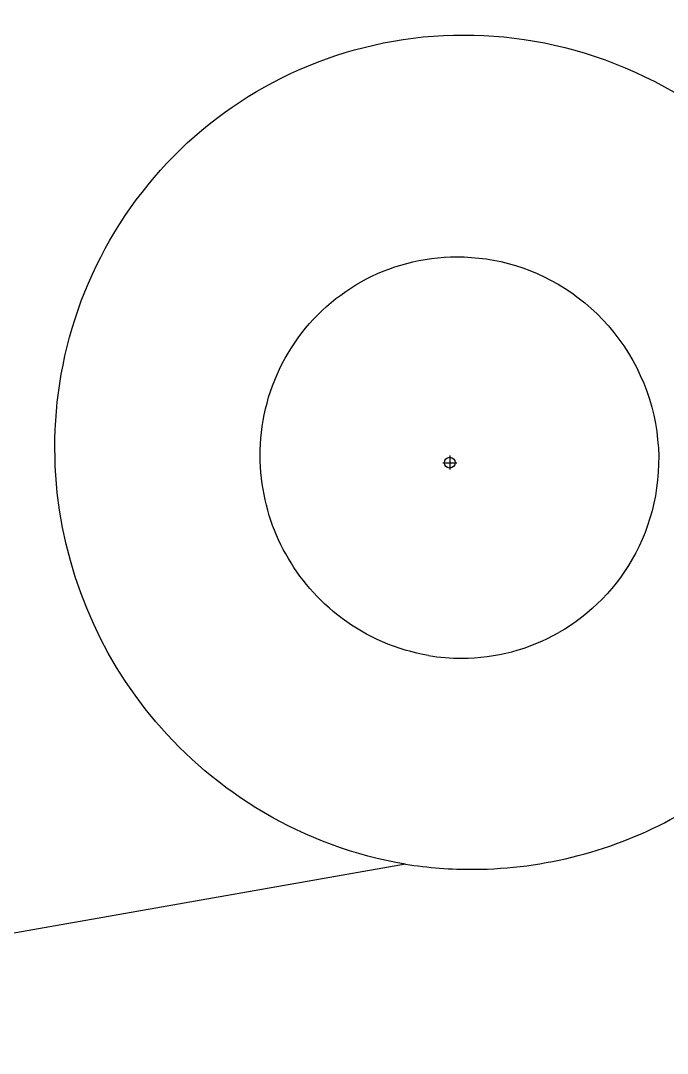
# Model space of a CAD drawing. Header units: millimetres. Extents: x 732 to 1037, y 127 to 299.
# Drawn here: x 736.94796 to 736.95951, y 284.71258 to 284.73102 of the extents above; entities that cross this region are included whole.
import ezdxf

# ---------------------------------------------------------------- set-up
doc = ezdxf.new("R2010")
doc.units = ezdxf.units.MM
doc.layers.add('I-ARQ', color=8, linetype='Continuous')

msp = doc.modelspace()

# ---------------------------------------------------------------- linework, layer by layer
at = {"layer": 'I-ARQ'}
for points, knots in [([(736.9804, 284.719887), (736.976925, 284.741152), (736.95896, 284.75703), (736.937429, 284.757866), (736.937429, 284.757866), (736.915899, 284.758703), (736.896755, 284.744265), (736.891641, 284.723334)], [0, 0, 0, 0, 0.5, 0.5, 0.5, 0.5, 1, 1, 1, 1]), ([(736.981566, 284.720077), (736.981566, 284.720077), (736.980033, 284.72639), (736.980033, 284.72639), (736.980033, 284.72639), (736.980033, 284.72639), (736.977625, 284.732427), (736.977625, 284.732427), (736.977625, 284.732427), (736.977625, 284.732427), (736.97439, 284.738066), (736.97439, 284.738066), (736.97439, 284.738066), (736.97439, 284.738066), (736.970392, 284.743195), (736.970392, 284.743195), (736.970392, 284.743195), (736.970392, 284.743195), (736.965712, 284.747714), (736.965712, 284.747714), (736.965712, 284.747714), (736.965712, 284.747714), (736.96044, 284.751534), (736.96044, 284.751534), (736.96044, 284.751534), (736.96044, 284.751534), (736.954683, 284.754576), (736.954683, 284.754576), (736.954683, 284.754576), (736.954683, 284.754576), (736.948553, 284.756783), (736.948553, 284.756783), (736.948553, 284.756783), (736.948553, 284.756783), (736.942173, 284.758109), (736.942173, 284.758109), (736.942173, 284.758109), (736.942173, 284.758109), (736.935669, 284.758529), (736.935669, 284.758529)], [0, 0, 0, 0, 0.1, 0.1, 0.1, 0.1, 0.2, 0.2, 0.2, 0.2, 0.3, 0.3, 0.3, 0.3, 0.4, 0.4, 0.4, 0.4, 0.5, 0.5, 0.5, 0.5, 0.6, 0.6, 0.6, 0.6, 0.7, 0.7, 0.7, 0.7, 0.8, 0.8, 0.8, 0.8, 0.9, 0.9, 0.9, 0.9, 1, 1, 1, 1]), ([(736.977446, 284.719404), (736.973889, 284.741165), (736.954223, 284.756552), (736.932245, 284.754768), (736.932245, 284.754768), (736.910267, 284.752984), (736.89334, 284.734627), (736.89334, 284.712576)], [0, 0, 0, 0, 0.5, 0.5, 0.5, 0.5, 1, 1, 1, 1]), ([(736.9767, 284.719811), (736.972949, 284.741086), (736.953559, 284.755964), (736.932039, 284.754081), (736.932039, 284.754081), (736.910518, 284.752198), (736.894007, 284.734179), (736.894007, 284.712576)], [0, 0, 0, 0, 0.5, 0.5, 0.5, 0.5, 1, 1, 1, 1]), ([(736.973688, 284.71928), (736.970211, 284.738992), (736.952246, 284.752778), (736.932305, 284.751033), (736.932305, 284.751033), (736.912366, 284.749289), (736.897066, 284.732592), (736.897066, 284.712576)], [0, 0, 0, 0, 0.5, 0.5, 0.5, 0.5, 1, 1, 1, 1]), ([(736.954831, 284.715955), (736.954831, 284.715955), (736.954662, 284.715985), (736.954662, 284.715985), (736.954662, 284.715985), (736.954662, 284.715985), (736.954494, 284.716019), (736.954494, 284.716019), (736.954494, 284.716019), (736.954494, 284.716019), (736.954327, 284.716058), (736.954327, 284.716058), (736.954327, 284.716058), (736.954327, 284.716058), (736.954161, 284.7161), (736.954161, 284.7161), (736.954161, 284.7161), (736.954161, 284.7161), (736.953996, 284.716146), (736.953996, 284.716146), (736.953996, 284.716146), (736.953996, 284.716146), (736.953833, 284.716195), (736.953833, 284.716195), (736.953833, 284.716195), (736.953833, 284.716195), (736.953671, 284.716249), (736.953671, 284.716249), (736.953671, 284.716249), (736.953671, 284.716249), (736.953511, 284.716305), (736.953511, 284.716305), (736.953511, 284.716305), (736.953511, 284.716305), (736.953352, 284.716366), (736.953352, 284.716366), (736.953352, 284.716366), (736.953352, 284.716366), (736.953195, 284.716429), (736.953195, 284.716429), (736.953195, 284.716429), (736.953195, 284.716429), (736.95304, 284.716496), (736.95304, 284.716496), (736.95304, 284.716496), (736.95304, 284.716496), (736.952888, 284.716567), (736.952888, 284.716567), (736.952888, 284.716567), (736.952888, 284.716567), (736.952738, 284.716639), (736.952738, 284.716639), (736.952738, 284.716639), (736.952738, 284.716639), (736.95259, 284.716716), (736.95259, 284.716716), (736.95259, 284.716716), (736.95259, 284.716716), (736.952444, 284.716795), (736.952444, 284.716795), (736.952444, 284.716795), (736.952444, 284.716795), (736.9523, 284.716878), (736.9523, 284.716878), (736.9523, 284.716878), (736.9523, 284.716878), (736.952159, 284.716962), (736.952159, 284.716962), (736.952159, 284.716962), (736.952159, 284.716962), (736.952021, 284.71705), (736.952021, 284.71705), (736.952021, 284.71705), (736.952021, 284.71705), (736.951885, 284.71714), (736.951885, 284.71714), (736.951885, 284.71714), (736.951885, 284.71714), (736.951752, 284.717233), (736.951752, 284.717233), (736.951752, 284.717233), (736.951752, 284.717233), (736.951622, 284.717327), (736.951622, 284.717327), (736.951622, 284.717327), (736.951622, 284.717327), (736.951495, 284.717424), (736.951495, 284.717424), (736.951495, 284.717424), (736.951495, 284.717424), (736.95137, 284.717523), (736.95137, 284.717523), (736.95137, 284.717523), (736.95137, 284.717523), (736.951247, 284.717624), (736.951247, 284.717624), (736.951247, 284.717624), (736.951247, 284.717624), (736.951013, 284.717832), (736.951013, 284.717832), (736.951013, 284.717832), (736.951013, 284.717832), (736.950789, 284.718048), (736.950789, 284.718048), (736.950789, 284.718048), (736.950789, 284.718048), (736.950575, 284.71827), (736.950575, 284.71827), (736.950575, 284.71827), (736.950575, 284.71827), (736.950374, 284.718498), (736.950374, 284.718498), (736.950374, 284.718498), (736.950374, 284.718498), (736.950182, 284.718733), (736.950182, 284.718733), (736.950182, 284.718733), (736.950182, 284.718733), (736.950002, 284.718972), (736.950002, 284.718972), (736.950002, 284.718972), (736.950002, 284.718972), (736.949832, 284.719218), (736.949832, 284.719218), (736.949832, 284.719218), (736.949832, 284.719218), (736.949673, 284.719469), (736.949673, 284.719469), (736.949673, 284.719469), (736.949673, 284.719469), (736.949524, 284.719725), (736.949524, 284.719725), (736.949524, 284.719725), (736.949524, 284.719725), (736.949386, 284.719987), (736.949386, 284.719987), (736.949386, 284.719987), (736.949386, 284.719987), (736.949257, 284.720254), (736.949257, 284.720254), (736.949257, 284.720254), (736.949257, 284.720254), (736.949139, 284.720526), (736.949139, 284.720526), (736.949139, 284.720526), (736.949139, 284.720526), (736.949031, 284.720804), (736.949031, 284.720804), (736.949031, 284.720804), (736.949031, 284.720804), (736.948933, 284.721088), (736.948933, 284.721088), (736.948933, 284.721088), (736.948933, 284.721088), (736.948846, 284.721377), (736.948846, 284.721377), (736.948846, 284.721377), (736.948846, 284.721377), (736.94877, 284.721672), (736.94877, 284.721672), (736.94877, 284.721672), (736.94877, 284.721672), (736.948706, 284.721972), (736.948706, 284.721972), (736.948706, 284.721972), (736.948706, 284.721972), (736.948653, 284.722278), (736.948653, 284.722278), (736.948653, 284.722278), (736.948653, 284.722278), (736.948613, 284.72259), (736.948613, 284.72259), (736.948613, 284.72259), (736.948613, 284.72259), (736.948598, 284.722748), (736.948598, 284.722748), (736.948598, 284.722748), (736.948598, 284.722748), (736.948585, 284.722906), (736.948585, 284.722906), (736.948585, 284.722906), (736.948585, 284.722906), (736.948577, 284.723066), (736.948577, 284.723066), (736.948577, 284.723066), (736.948577, 284.723066), (736.948572, 284.723226), (736.948572, 284.723226), (736.948572, 284.723226), (736.948572, 284.723226), (736.94857, 284.723389), (736.94857, 284.723389), (736.94857, 284.723389), (736.94857, 284.723389), (736.948571, 284.723551), (736.948571, 284.723551), (736.948571, 284.723551), (736.948571, 284.723551), (736.948577, 284.723715), (736.948577, 284.723715), (736.948577, 284.723715), (736.948577, 284.723715), (736.948584, 284.723879), (736.948584, 284.723879), (736.948584, 284.723879), (736.948584, 284.723879), (736.948598, 284.724043), (736.948598, 284.724043), (736.948598, 284.724043), (736.948598, 284.724043), (736.948613, 284.724208), (736.948613, 284.724208), (736.948613, 284.724208), (736.948613, 284.724208), (736.948633, 284.724374), (736.948633, 284.724374), (736.948633, 284.724374), (736.948633, 284.724374), (736.948657, 284.72454), (736.948657, 284.72454), (736.948657, 284.72454), (736.948657, 284.72454), (736.948684, 284.724706), (736.948684, 284.724706), (736.948684, 284.724706), (736.948684, 284.724706), (736.948716, 284.724871), (736.948716, 284.724871), (736.948716, 284.724871), (736.948716, 284.724871), (736.94875, 284.725037), (736.94875, 284.725037), (736.94875, 284.725037), (736.94875, 284.725037), (736.948789, 284.725202), (736.948789, 284.725202), (736.948789, 284.725202), (736.948789, 284.725202), (736.948832, 284.725367), (736.948832, 284.725367), (736.948832, 284.725367), (736.948832, 284.725367), (736.948879, 284.72553), (736.948879, 284.72553), (736.948879, 284.72553), (736.948879, 284.72553), (736.948929, 284.725694), (736.948929, 284.725694), (736.948929, 284.725694), (736.948929, 284.725694), (736.948984, 284.725855), (736.948984, 284.725855), (736.948984, 284.725855), (736.948984, 284.725855), (736.949042, 284.726016), (736.949042, 284.726016), (736.949042, 284.726016), (736.949042, 284.726016), (736.949104, 284.726177), (736.949104, 284.726177), (736.949104, 284.726177), (736.949104, 284.726177), (736.94917, 284.726335), (736.94917, 284.726335), (736.94917, 284.726335), (736.94917, 284.726335), (736.949239, 284.726492), (736.949239, 284.726492), (736.949239, 284.726492), (736.949239, 284.726492), (736.949312, 284.726647), (736.949312, 284.726647), (736.949312, 284.726647), (736.949312, 284.726647), (736.949388, 284.726801), (736.949388, 284.726801), (736.949388, 284.726801), (736.949388, 284.726801), (736.949469, 284.726952), (736.949469, 284.726952), (736.949469, 284.726952), (736.949469, 284.726952), (736.949553, 284.727103), (736.949553, 284.727103), (736.949553, 284.727103), (736.949553, 284.727103), (736.949639, 284.727251), (736.949639, 284.727251), (736.949639, 284.727251), (736.949639, 284.727251), (736.949731, 284.727396), (736.949731, 284.727396), (736.949731, 284.727396), (736.949731, 284.727396), (736.949824, 284.72754), (736.949824, 284.72754), (736.949824, 284.72754), (736.949824, 284.72754), (736.949921, 284.727681), (736.949921, 284.727681), (736.949921, 284.727681), (736.949921, 284.727681), (736.950022, 284.72782), (736.950022, 284.72782), (736.950022, 284.72782), (736.950022, 284.72782), (736.950126, 284.727956), (736.950126, 284.727956), (736.950126, 284.727956), (736.950126, 284.727956), (736.950233, 284.728091), (736.950233, 284.728091), (736.950233, 284.728091), (736.950233, 284.728091), (736.950342, 284.728222), (736.950342, 284.728222), (736.950342, 284.728222), (736.950342, 284.728222), (736.950455, 284.72835), (736.950455, 284.72835), (736.950455, 284.72835), (736.950455, 284.72835), (736.950571, 284.728477), (736.950571, 284.728477), (736.950571, 284.728477), (736.950571, 284.728477), (736.95069, 284.728599), (736.95069, 284.728599), (736.95069, 284.728599), (736.95069, 284.728599), (736.950811, 284.72872), (736.950811, 284.72872), (736.950811, 284.72872), (736.950811, 284.72872), (736.950935, 284.728838), (736.950935, 284.728838), (736.950935, 284.728838), (736.950935, 284.728838), (736.951063, 284.728952), (736.951063, 284.728952), (736.951063, 284.728952), (736.951063, 284.728952), (736.951192, 284.729064), (736.951192, 284.729064), (736.951192, 284.729064), (736.951192, 284.729064), (736.951324, 284.729173), (736.951324, 284.729173), (736.951324, 284.729173), (736.951324, 284.729173), (736.951459, 284.729277), (736.951459, 284.729277), (736.951459, 284.729277), (736.951459, 284.729277), (736.951597, 284.72938), (736.951597, 284.72938), (736.951597, 284.72938), (736.951597, 284.72938), (736.951737, 284.729479), (736.951737, 284.729479), (736.951737, 284.729479), (736.951737, 284.729479), (736.951878, 284.729574), (736.951878, 284.729574), (736.951878, 284.729574), (736.951878, 284.729574), (736.952023, 284.729667), (736.952023, 284.729667), (736.952023, 284.729667), (736.952023, 284.729667), (736.95217, 284.729756), (736.95217, 284.729756), (736.95217, 284.729756), (736.95217, 284.729756), (736.95232, 284.729841), (736.95232, 284.729841), (736.95232, 284.729841), (736.95232, 284.729841), (736.952472, 284.729924), (736.952472, 284.729924), (736.952472, 284.729924), (736.952472, 284.729924), (736.952625, 284.730003), (736.952625, 284.730003), (736.952625, 284.730003), (736.952625, 284.730003), (736.95278, 284.730078), (736.95278, 284.730078), (736.95278, 284.730078), (736.95278, 284.730078), (736.952938, 284.73015), (736.952938, 284.73015), (736.952938, 284.73015), (736.952938, 284.73015), (736.953097, 284.730218), (736.953097, 284.730218), (736.953097, 284.730218), (736.953097, 284.730218), (736.95326, 284.730282), (736.95326, 284.730282), (736.95326, 284.730282), (736.95326, 284.730282), (736.953422, 284.730342), (736.953422, 284.730342), (736.953422, 284.730342), (736.953422, 284.730342), (736.953588, 284.730399), (736.953588, 284.730399), (736.953588, 284.730399), (736.953588, 284.730399), (736.953755, 284.730452), (736.953755, 284.730452), (736.953755, 284.730452), (736.953755, 284.730452), (736.953924, 284.730501), (736.953924, 284.730501), (736.953924, 284.730501), (736.953924, 284.730501), (736.954094, 284.730546), (736.954094, 284.730546), (736.954094, 284.730546), (736.954094, 284.730546), (736.954266, 284.730587), (736.954266, 284.730587), (736.954266, 284.730587), (736.954266, 284.730587), (736.954439, 284.730624), (736.954439, 284.730624), (736.954439, 284.730624), (736.954439, 284.730624), (736.954615, 284.730657), (736.954615, 284.730657), (736.954615, 284.730657), (736.954615, 284.730657), (736.954791, 284.730686), (736.954791, 284.730686), (736.954791, 284.730686), (736.954791, 284.730686), (736.954969, 284.730711), (736.954969, 284.730711), (736.954969, 284.730711), (736.954969, 284.730711), (736.955147, 284.730731), (736.955147, 284.730731), (736.955147, 284.730731), (736.955147, 284.730731), (736.955327, 284.730746), (736.955327, 284.730746), (736.955327, 284.730746), (736.955327, 284.730746), (736.955509, 284.730757), (736.955509, 284.730757), (736.955509, 284.730757), (736.955509, 284.730757), (736.955691, 284.730764), (736.955691, 284.730764), (736.955691, 284.730764), (736.955691, 284.730764), (736.955874, 284.730766), (736.955874, 284.730766)], [0, 0, 0, 0, 0.008696, 0.008696, 0.008696, 0.008696, 0.017391, 0.017391, 0.017391, 0.017391, 0.026087, 0.026087, 0.026087, 0.026087, 0.034783, 0.034783, 0.034783, 0.034783, 0.043478, 0.043478, 0.043478, 0.043478, 0.052174, 0.052174, 0.052174, 0.052174, 0.06087, 0.06087, 0.06087, 0.06087, 0.069565, 0.069565, 0.069565, 0.069565, 0.078261, 0.078261, 0.078261, 0.078261, 0.086957, 0.086957, 0.086957, 0.086957, 0.095652, 0.095652, 0.095652, 0.095652, 0.104348, 0.104348, 0.104348, 0.104348, 0.113043, 0.113043, 0.113043, 0.113043, 0.121739, 0.121739, 0.121739, 0.121739, 0.130435, 0.130435, 0.130435, 0.130435, 0.13913, 0.13913, 0.13913, 0.13913, 0.147826, 0.147826, 0.147826, 0.147826, 0.156522, 0.156522, 0.156522, 0.156522, 0.165217, 0.165217, 0.165217, 0.165217, 0.173913, 0.173913, 0.173913, 0.173913, 0.182609, 0.182609, 0.182609, 0.182609, 0.191304, 0.191304, 0.191304, 0.191304, 0.2, 0.2, 0.2, 0.2, 0.208696, 0.208696, 0.208696, 0.208696, 0.217391, 0.217391, 0.217391, 0.217391, 0.226087, 0.226087, 0.226087, 0.226087, 0.234783, 0.234783, 0.234783, 0.234783, 0.243478, 0.243478, 0.243478, 0.243478, 0.252174, 0.252174, 0.252174, 0.252174, 0.26087, 0.26087, 0.26087, 0.26087, 0.269565, 0.269565, 0.269565, 0.269565, 0.278261, 0.278261, 0.278261, 0.278261, 0.286957, 0.286957, 0.286957, 0.286957, 0.295652, 0.295652, 0.295652, 0.295652, 0.304348, 0.304348, 0.304348, 0.304348, 0.313043, 0.313043, 0.313043, 0.313043, 0.321739, 0.321739, 0.321739, 0.321739, 0.330435, 0.330435, 0.330435, 0.330435, 0.33913, 0.33913, 0.33913, 0.33913, 0.347826, 0.347826, 0.347826, 0.347826, 0.356522, 0.356522, 0.356522, 0.356522, 0.365217, 0.365217, 0.365217, 0.365217, 0.373913, 0.373913, 0.373913, 0.373913, 0.382609, 0.382609, 0.382609, 0.382609, 0.391304, 0.391304, 0.391304, 0.391304, 0.4, 0.4, 0.4, 0.4, 0.408696, 0.408696, 0.408696, 0.408696, 0.417391, 0.417391, 0.417391, 0.417391, 0.426087, 0.426087, 0.426087, 0.426087, 0.434783, 0.434783, 0.434783, 0.434783, 0.443478, 0.443478, 0.443478, 0.443478, 0.452174, 0.452174, 0.452174, 0.452174, 0.46087, 0.46087, 0.46087, 0.46087, 0.469565, 0.469565, 0.469565, 0.469565, 0.478261, 0.478261, 0.478261, 0.478261, 0.486957, 0.486957, 0.486957, 0.486957, 0.495652, 0.495652, 0.495652, 0.495652, 0.504348, 0.504348, 0.504348, 0.504348, 0.513043, 0.513043, 0.513043, 0.513043, 0.521739, 0.521739, 0.521739, 0.521739, 0.530435, 0.530435, 0.530435, 0.530435, 0.53913, 0.53913, 0.53913, 0.53913, 0.547826, 0.547826, 0.547826, 0.547826, 0.556522, 0.556522, 0.556522, 0.556522, 0.565217, 0.565217, 0.565217, 0.565217, 0.573913, 0.573913, 0.573913, 0.573913, 0.582609, 0.582609, 0.582609, 0.582609, 0.591304, 0.591304, 0.591304, 0.591304, 0.6, 0.6, 0.6, 0.6, 0.608696, 0.608696, 0.608696, 0.608696, 0.617391, 0.617391, 0.617391, 0.617391, 0.626087, 0.626087, 0.626087, 0.626087, 0.634783, 0.634783, 0.634783, 0.634783, 0.643478, 0.643478, 0.643478, 0.643478, 0.652174, 0.652174, 0.652174, 0.652174, 0.66087, 0.66087, 0.66087, 0.66087, 0.669565, 0.669565, 0.669565, 0.669565, 0.678261, 0.678261, 0.678261, 0.678261, 0.686957, 0.686957, 0.686957, 0.686957, 0.695652, 0.695652, 0.695652, 0.695652, 0.704348, 0.704348, 0.704348, 0.704348, 0.713043, 0.713043, 0.713043, 0.713043, 0.721739, 0.721739, 0.721739, 0.721739, 0.730435, 0.730435, 0.730435, 0.730435, 0.73913, 0.73913, 0.73913, 0.73913, 0.747826, 0.747826, 0.747826, 0.747826, 0.756522, 0.756522, 0.756522, 0.756522, 0.765217, 0.765217, 0.765217, 0.765217, 0.773913, 0.773913, 0.773913, 0.773913, 0.782609, 0.782609, 0.782609, 0.782609, 0.791304, 0.791304, 0.791304, 0.791304, 0.8, 0.8, 0.8, 0.8, 0.808696, 0.808696, 0.808696, 0.808696, 0.817391, 0.817391, 0.817391, 0.817391, 0.826087, 0.826087, 0.826087, 0.826087, 0.834783, 0.834783, 0.834783, 0.834783, 0.843478, 0.843478, 0.843478, 0.843478, 0.852174, 0.852174, 0.852174, 0.852174, 0.86087, 0.86087, 0.86087, 0.86087, 0.869565, 0.869565, 0.869565, 0.869565, 0.878261, 0.878261, 0.878261, 0.878261, 0.886957, 0.886957, 0.886957, 0.886957, 0.895652, 0.895652, 0.895652, 0.895652, 0.904348, 0.904348, 0.904348, 0.904348, 0.913043, 0.913043, 0.913043, 0.913043, 0.921739, 0.921739, 0.921739, 0.921739, 0.930435, 0.930435, 0.930435, 0.930435, 0.93913, 0.93913, 0.93913, 0.93913, 0.947826, 0.947826, 0.947826, 0.947826, 0.956522, 0.956522, 0.956522, 0.956522, 0.965217, 0.965217, 0.965217, 0.965217, 0.973913, 0.973913, 0.973913, 0.973913, 0.982609, 0.982609, 0.982609, 0.982609, 0.991304, 0.991304, 0.991304, 0.991304, 1, 1, 1, 1]), ([(736.955874, 284.730766), (736.955874, 284.730766), (736.956053, 284.730764), (736.956053, 284.730764), (736.956053, 284.730764), (736.956053, 284.730764), (736.956231, 284.730758), (736.956231, 284.730758), (736.956231, 284.730758), (736.956231, 284.730758), (736.956411, 284.730747), (736.956411, 284.730747), (736.956411, 284.730747), (736.956411, 284.730747), (736.956591, 284.730732), (736.956591, 284.730732), (736.956591, 284.730732), (736.956591, 284.730732), (736.956772, 284.730712), (736.956772, 284.730712), (736.956772, 284.730712), (736.956772, 284.730712), (736.956953, 284.730687), (736.956953, 284.730687), (736.956953, 284.730687), (736.956953, 284.730687), (736.957135, 284.730658), (736.957135, 284.730658), (736.957135, 284.730658), (736.957135, 284.730658), (736.957315, 284.730625), (736.957315, 284.730625), (736.957315, 284.730625), (736.957315, 284.730625), (736.957496, 284.730586), (736.957496, 284.730586), (736.957496, 284.730586), (736.957496, 284.730586), (736.957678, 284.730543), (736.957678, 284.730543), (736.957678, 284.730543), (736.957678, 284.730543), (736.957859, 284.730495), (736.957859, 284.730495), (736.957859, 284.730495), (736.957859, 284.730495), (736.958039, 284.730442), (736.958039, 284.730442), (736.958039, 284.730442), (736.958039, 284.730442), (736.95822, 284.730385), (736.95822, 284.730385), (736.95822, 284.730385), (736.95822, 284.730385), (736.958399, 284.730321), (736.958399, 284.730321), (736.958399, 284.730321), (736.958399, 284.730321), (736.958578, 284.730253), (736.958578, 284.730253), (736.958578, 284.730253), (736.958578, 284.730253), (736.958756, 284.730181), (736.958756, 284.730181), (736.958756, 284.730181), (736.958756, 284.730181), (736.958933, 284.730103), (736.958933, 284.730103), (736.958933, 284.730103), (736.958933, 284.730103), (736.959109, 284.730021), (736.959109, 284.730021), (736.959109, 284.730021), (736.959109, 284.730021), (736.959284, 284.729933), (736.959284, 284.729933), (736.959284, 284.729933), (736.959284, 284.729933), (736.959457, 284.72984), (736.959457, 284.72984), (736.959457, 284.72984), (736.959457, 284.72984), (736.959629, 284.729744), (736.959629, 284.729744), (736.959629, 284.729744), (736.959629, 284.729744), (736.959798, 284.729641), (736.959798, 284.729641), (736.959798, 284.729641), (736.959798, 284.729641), (736.959966, 284.729533), (736.959966, 284.729533), (736.959966, 284.729533), (736.959966, 284.729533), (736.960132, 284.729421), (736.960132, 284.729421), (736.960132, 284.729421), (736.960132, 284.729421), (736.960295, 284.729303), (736.960295, 284.729303), (736.960295, 284.729303), (736.960295, 284.729303), (736.960455, 284.72918), (736.960455, 284.72918), (736.960455, 284.72918), (736.960455, 284.72918), (736.960613, 284.729054), (736.960613, 284.729054), (736.960613, 284.729054), (736.960613, 284.729054), (736.960769, 284.728921), (736.960769, 284.728921), (736.960769, 284.728921), (736.960769, 284.728921), (736.960922, 284.728784), (736.960922, 284.728784), (736.960922, 284.728784), (736.960922, 284.728784), (736.96107, 284.728644), (736.96107, 284.728644), (736.96107, 284.728644), (736.96107, 284.728644), (736.961216, 284.728498), (736.961216, 284.728498), (736.961216, 284.728498), (736.961216, 284.728498), (736.961358, 284.728348), (736.961358, 284.728348), (736.961358, 284.728348), (736.961358, 284.728348), (736.961496, 284.728193), (736.961496, 284.728193), (736.961496, 284.728193), (736.961496, 284.728193), (736.961631, 284.728035), (736.961631, 284.728035), (736.961631, 284.728035), (736.961631, 284.728035), (736.961761, 284.727873), (736.961761, 284.727873), (736.961761, 284.727873), (736.961761, 284.727873), (736.961887, 284.727707), (736.961887, 284.727707), (736.961887, 284.727707), (736.961887, 284.727707), (736.962008, 284.727537), (736.962008, 284.727537), (736.962008, 284.727537), (736.962008, 284.727537), (736.962125, 284.727364), (736.962125, 284.727364), (736.962125, 284.727364), (736.962125, 284.727364), (736.962237, 284.727187), (736.962237, 284.727187), (736.962237, 284.727187), (736.962237, 284.727187), (736.962344, 284.727007), (736.962344, 284.727007), (736.962344, 284.727007), (736.962344, 284.727007), (736.962446, 284.726824), (736.962446, 284.726824), (736.962446, 284.726824), (736.962446, 284.726824), (736.962544, 284.726639), (736.962544, 284.726639), (736.962544, 284.726639), (736.962544, 284.726639), (736.962637, 284.726451), (736.962637, 284.726451), (736.962637, 284.726451), (736.962637, 284.726451), (736.962723, 284.726259), (736.962723, 284.726259), (736.962723, 284.726259), (736.962723, 284.726259), (736.962805, 284.726067), (736.962805, 284.726067), (736.962805, 284.726067), (736.962805, 284.726067), (736.96288, 284.725871), (736.96288, 284.725871), (736.96288, 284.725871), (736.96288, 284.725871), (736.962952, 284.725675), (736.962952, 284.725675), (736.962952, 284.725675), (736.962952, 284.725675), (736.963016, 284.725477), (736.963016, 284.725477), (736.963016, 284.725477), (736.963016, 284.725477), (736.963076, 284.725278), (736.963076, 284.725278), (736.963076, 284.725278), (736.963076, 284.725278), (736.96313, 284.725076), (736.96313, 284.725076), (736.96313, 284.725076), (736.96313, 284.725076), (736.963178, 284.724875), (736.963178, 284.724875), (736.963178, 284.724875), (736.963178, 284.724875), (736.963221, 284.724673), (736.963221, 284.724673), (736.963221, 284.724673), (736.963221, 284.724673), (736.963258, 284.724471), (736.963258, 284.724471), (736.963258, 284.724471), (736.963258, 284.724471), (736.963289, 284.724268), (736.963289, 284.724268), (736.963289, 284.724268), (736.963289, 284.724268), (736.963314, 284.724066), (736.963314, 284.724066), (736.963314, 284.724066), (736.963314, 284.724066), (736.963334, 284.723863), (736.963334, 284.723863), (736.963334, 284.723863), (736.963334, 284.723863), (736.963349, 284.723661), (736.963349, 284.723661), (736.963349, 284.723661), (736.963349, 284.723661), (736.963358, 284.723459), (736.963358, 284.723459), (736.963358, 284.723459), (736.963358, 284.723459), (736.963362, 284.723259), (736.963362, 284.723259), (736.963362, 284.723259), (736.963362, 284.723259), (736.96336, 284.723058), (736.96336, 284.723058), (736.96336, 284.723058), (736.96336, 284.723058), (736.963353, 284.722859), (736.963353, 284.722859), (736.963353, 284.722859), (736.963353, 284.722859), (736.963341, 284.722661), (736.963341, 284.722661), (736.963341, 284.722661), (736.963341, 284.722661), (736.963323, 284.722465), (736.963323, 284.722465), (736.963323, 284.722465), (736.963323, 284.722465), (736.963301, 284.722271), (736.963301, 284.722271), (736.963301, 284.722271), (736.963301, 284.722271), (736.963274, 284.722078), (736.963274, 284.722078), (736.963274, 284.722078), (736.963274, 284.722078), (736.963242, 284.721885), (736.963242, 284.721885), (736.963242, 284.721885), (736.963242, 284.721885), (736.963205, 284.721697), (736.963205, 284.721697), (736.963205, 284.721697), (736.963205, 284.721697), (736.963164, 284.721509), (736.963164, 284.721509), (736.963164, 284.721509), (736.963164, 284.721509), (736.963117, 284.721325), (736.963117, 284.721325), (736.963117, 284.721325), (736.963117, 284.721325), (736.963067, 284.721141), (736.963067, 284.721141), (736.963067, 284.721141), (736.963067, 284.721141), (736.963013, 284.720961), (736.963013, 284.720961), (736.963013, 284.720961), (736.963013, 284.720961), (736.962954, 284.720781), (736.962954, 284.720781), (736.962954, 284.720781), (736.962954, 284.720781), (736.96289, 284.720606), (736.96289, 284.720606), (736.96289, 284.720606), (736.96289, 284.720606), (736.962822, 284.720432), (736.962822, 284.720432), (736.962822, 284.720432), (736.962822, 284.720432), (736.962751, 284.720262), (736.962751, 284.720262), (736.962751, 284.720262), (736.962751, 284.720262), (736.962676, 284.720093), (736.962676, 284.720093), (736.962676, 284.720093), (736.962676, 284.720093), (736.962598, 284.719928), (736.962598, 284.719928), (736.962598, 284.719928), (736.962598, 284.719928), (736.962514, 284.719764), (736.962514, 284.719764), (736.962514, 284.719764), (736.962514, 284.719764), (736.962429, 284.719605), (736.962429, 284.719605), (736.962429, 284.719605), (736.962429, 284.719605), (736.962338, 284.719448), (736.962338, 284.719448), (736.962338, 284.719448), (736.962338, 284.719448), (736.962246, 284.719295), (736.962246, 284.719295), (736.962246, 284.719295), (736.962246, 284.719295), (736.962149, 284.719143), (736.962149, 284.719143), (736.962149, 284.719143), (736.962149, 284.719143), (736.96205, 284.718996), (736.96205, 284.718996), (736.96205, 284.718996), (736.96205, 284.718996), (736.961947, 284.718851), (736.961947, 284.718851), (736.961947, 284.718851), (736.961947, 284.718851), (736.961842, 284.71871), (736.961842, 284.71871), (736.961842, 284.71871), (736.961842, 284.71871), (736.961733, 284.718571), (736.961733, 284.718571), (736.961733, 284.718571), (736.961733, 284.718571), (736.961622, 284.718437), (736.961622, 284.718437), (736.961622, 284.718437), (736.961622, 284.718437), (736.961507, 284.718304), (736.961507, 284.718304), (736.961507, 284.718304), (736.961507, 284.718304), (736.961391, 284.718175), (736.961391, 284.718175), (736.961391, 284.718175), (736.961391, 284.718175), (736.961271, 284.71805), (736.961271, 284.71805), (736.961271, 284.71805), (736.961271, 284.71805), (736.96115, 284.717928), (736.96115, 284.717928), (736.96115, 284.717928), (736.96115, 284.717928), (736.961025, 284.717809), (736.961025, 284.717809), (736.961025, 284.717809), (736.961025, 284.717809), (736.960898, 284.717693), (736.960898, 284.717693), (736.960898, 284.717693), (736.960898, 284.717693), (736.960769, 284.717582), (736.960769, 284.717582), (736.960769, 284.717582), (736.960769, 284.717582), (736.960639, 284.717473), (736.960639, 284.717473), (736.960639, 284.717473), (736.960639, 284.717473), (736.960505, 284.717367), (736.960505, 284.717367), (736.960505, 284.717367), (736.960505, 284.717367), (736.96037, 284.717266), (736.96037, 284.717266), (736.96037, 284.717266), (736.96037, 284.717266), (736.960233, 284.717167), (736.960233, 284.717167), (736.960233, 284.717167), (736.960233, 284.717167), (736.960094, 284.717072), (736.960094, 284.717072), (736.960094, 284.717072), (736.960094, 284.717072), (736.959952, 284.71698), (736.959952, 284.71698), (736.959952, 284.71698), (736.959952, 284.71698), (736.959809, 284.716892), (736.959809, 284.716892), (736.959809, 284.716892), (736.959809, 284.716892), (736.959664, 284.716807), (736.959664, 284.716807)], [0, 0, 0, 0, 0.009804, 0.009804, 0.009804, 0.009804, 0.019608, 0.019608, 0.019608, 0.019608, 0.029412, 0.029412, 0.029412, 0.029412, 0.039216, 0.039216, 0.039216, 0.039216, 0.04902, 0.04902, 0.04902, 0.04902, 0.058824, 0.058824, 0.058824, 0.058824, 0.068627, 0.068627, 0.068627, 0.068627, 0.078431, 0.078431, 0.078431, 0.078431, 0.088235, 0.088235, 0.088235, 0.088235, 0.098039, 0.098039, 0.098039, 0.098039, 0.107843, 0.107843, 0.107843, 0.107843, 0.117647, 0.117647, 0.117647, 0.117647, 0.127451, 0.127451, 0.127451, 0.127451, 0.137255, 0.137255, 0.137255, 0.137255, 0.147059, 0.147059, 0.147059, 0.147059, 0.156863, 0.156863, 0.156863, 0.156863, 0.166667, 0.166667, 0.166667, 0.166667, 0.176471, 0.176471, 0.176471, 0.176471, 0.186275, 0.186275, 0.186275, 0.186275, 0.196078, 0.196078, 0.196078, 0.196078, 0.205882, 0.205882, 0.205882, 0.205882, 0.215686, 0.215686, 0.215686, 0.215686, 0.22549, 0.22549, 0.22549, 0.22549, 0.235294, 0.235294, 0.235294, 0.235294, 0.245098, 0.245098, 0.245098, 0.245098, 0.254902, 0.254902, 0.254902, 0.254902, 0.264706, 0.264706, 0.264706, 0.264706, 0.27451, 0.27451, 0.27451, 0.27451, 0.284314, 0.284314, 0.284314, 0.284314, 0.294118, 0.294118, 0.294118, 0.294118, 0.303922, 0.303922, 0.303922, 0.303922, 0.313725, 0.313725, 0.313725, 0.313725, 0.323529, 0.323529, 0.323529, 0.323529, 0.333333, 0.333333, 0.333333, 0.333333, 0.343137, 0.343137, 0.343137, 0.343137, 0.352941, 0.352941, 0.352941, 0.352941, 0.362745, 0.362745, 0.362745, 0.362745, 0.372549, 0.372549, 0.372549, 0.372549, 0.382353, 0.382353, 0.382353, 0.382353, 0.392157, 0.392157, 0.392157, 0.392157, 0.401961, 0.401961, 0.401961, 0.401961, 0.411765, 0.411765, 0.411765, 0.411765, 0.421569, 0.421569, 0.421569, 0.421569, 0.431373, 0.431373, 0.431373, 0.431373, 0.441176, 0.441176, 0.441176, 0.441176, 0.45098, 0.45098, 0.45098, 0.45098, 0.460784, 0.460784, 0.460784, 0.460784, 0.470588, 0.470588, 0.470588, 0.470588, 0.480392, 0.480392, 0.480392, 0.480392, 0.490196, 0.490196, 0.490196, 0.490196, 0.5, 0.5, 0.5, 0.5, 0.509804, 0.509804, 0.509804, 0.509804, 0.519608, 0.519608, 0.519608, 0.519608, 0.529412, 0.529412, 0.529412, 0.529412, 0.539216, 0.539216, 0.539216, 0.539216, 0.54902, 0.54902, 0.54902, 0.54902, 0.558824, 0.558824, 0.558824, 0.558824, 0.568627, 0.568627, 0.568627, 0.568627, 0.578431, 0.578431, 0.578431, 0.578431, 0.588235, 0.588235, 0.588235, 0.588235, 0.598039, 0.598039, 0.598039, 0.598039, 0.607843, 0.607843, 0.607843, 0.607843, 0.617647, 0.617647, 0.617647, 0.617647, 0.627451, 0.627451, 0.627451, 0.627451, 0.637255, 0.637255, 0.637255, 0.637255, 0.647059, 0.647059, 0.647059, 0.647059, 0.656863, 0.656863, 0.656863, 0.656863, 0.666667, 0.666667, 0.666667, 0.666667, 0.676471, 0.676471, 0.676471, 0.676471, 0.686275, 0.686275, 0.686275, 0.686275, 0.696078, 0.696078, 0.696078, 0.696078, 0.705882, 0.705882, 0.705882, 0.705882, 0.715686, 0.715686, 0.715686, 0.715686, 0.72549, 0.72549, 0.72549, 0.72549, 0.735294, 0.735294, 0.735294, 0.735294, 0.745098, 0.745098, 0.745098, 0.745098, 0.754902, 0.754902, 0.754902, 0.754902, 0.764706, 0.764706, 0.764706, 0.764706, 0.77451, 0.77451, 0.77451, 0.77451, 0.784314, 0.784314, 0.784314, 0.784314, 0.794118, 0.794118, 0.794118, 0.794118, 0.803922, 0.803922, 0.803922, 0.803922, 0.813725, 0.813725, 0.813725, 0.813725, 0.823529, 0.823529, 0.823529, 0.823529, 0.833333, 0.833333, 0.833333, 0.833333, 0.843137, 0.843137, 0.843137, 0.843137, 0.852941, 0.852941, 0.852941, 0.852941, 0.862745, 0.862745, 0.862745, 0.862745, 0.872549, 0.872549, 0.872549, 0.872549, 0.882353, 0.882353, 0.882353, 0.882353, 0.892157, 0.892157, 0.892157, 0.892157, 0.901961, 0.901961, 0.901961, 0.901961, 0.911765, 0.911765, 0.911765, 0.911765, 0.921569, 0.921569, 0.921569, 0.921569, 0.931373, 0.931373, 0.931373, 0.931373, 0.941176, 0.941176, 0.941176, 0.941176, 0.95098, 0.95098, 0.95098, 0.95098, 0.960784, 0.960784, 0.960784, 0.960784, 0.970588, 0.970588, 0.970588, 0.970588, 0.980392, 0.980392, 0.980392, 0.980392, 0.990196, 0.990196, 0.990196, 0.990196, 1, 1, 1, 1]), ([(736.955245, 284.719683), (736.955245, 284.719683), (736.955139, 284.719703), (736.955139, 284.719703), (736.955139, 284.719703), (736.955139, 284.719703), (736.955032, 284.719726), (736.955032, 284.719726), (736.955032, 284.719726), (736.955032, 284.719726), (736.954928, 284.719752), (736.954928, 284.719752), (736.954928, 284.719752), (736.954928, 284.719752), (736.954824, 284.719781), (736.954824, 284.719781), (736.954824, 284.719781), (736.954824, 284.719781), (736.954721, 284.719813), (736.954721, 284.719813), (736.954721, 284.719813), (736.954721, 284.719813), (736.954619, 284.719849), (736.954619, 284.719849), (736.954619, 284.719849), (736.954619, 284.719849), (736.954519, 284.719887), (736.954519, 284.719887), (736.954519, 284.719887), (736.954519, 284.719887), (736.95442, 284.719928), (736.95442, 284.719928), (736.95442, 284.719928), (736.95442, 284.719928), (736.954325, 284.719971), (736.954325, 284.719971), (736.954325, 284.719971), (736.954325, 284.719971), (736.954229, 284.720018), (736.954229, 284.720018), (736.954229, 284.720018), (736.954229, 284.720018), (736.954135, 284.720066), (736.954135, 284.720066), (736.954135, 284.720066), (736.954135, 284.720066), (736.954044, 284.720117), (736.954044, 284.720117), (736.954044, 284.720117), (736.954044, 284.720117), (736.953956, 284.720171), (736.953956, 284.720171), (736.953956, 284.720171), (736.953956, 284.720171), (736.953868, 284.720226), (736.953868, 284.720226), (736.953868, 284.720226), (736.953868, 284.720226), (736.953784, 284.720284), (736.953784, 284.720284), (736.953784, 284.720284), (736.953784, 284.720284), (736.953701, 284.720344), (736.953701, 284.720344), (736.953701, 284.720344), (736.953701, 284.720344), (736.953621, 284.720405), (736.953621, 284.720405), (736.953621, 284.720405), (736.953621, 284.720405), (736.953543, 284.720469), (736.953543, 284.720469), (736.953543, 284.720469), (736.953543, 284.720469), (736.953468, 284.720533), (736.953468, 284.720533), (736.953468, 284.720533), (736.953468, 284.720533), (736.953394, 284.720599), (736.953394, 284.720599), (736.953394, 284.720599), (736.953394, 284.720599), (736.953324, 284.720667), (736.953324, 284.720667), (736.953324, 284.720667), (736.953324, 284.720667), (736.953255, 284.720737), (736.953255, 284.720737), (736.953255, 284.720737), (736.953255, 284.720737), (736.953189, 284.720807), (736.953189, 284.720807), (736.953189, 284.720807), (736.953189, 284.720807), (736.953125, 284.720879), (736.953125, 284.720879), (736.953125, 284.720879), (736.953125, 284.720879), (736.953064, 284.720952), (736.953064, 284.720952), (736.953064, 284.720952), (736.953064, 284.720952), (736.953004, 284.721026), (736.953004, 284.721026), (736.953004, 284.721026), (736.953004, 284.721026), (736.952947, 284.721102), (736.952947, 284.721102), (736.952947, 284.721102), (736.952947, 284.721102), (736.952891, 284.721179), (736.952891, 284.721179), (736.952891, 284.721179), (736.952891, 284.721179), (736.952839, 284.721257), (736.952839, 284.721257), (736.952839, 284.721257), (736.952839, 284.721257), (736.952788, 284.721336), (736.952788, 284.721336), (736.952788, 284.721336), (736.952788, 284.721336), (736.95274, 284.721416), (736.95274, 284.721416), (736.95274, 284.721416), (736.95274, 284.721416), (736.952693, 284.721497), (736.952693, 284.721497), (736.952693, 284.721497), (736.952693, 284.721497), (736.952649, 284.721579), (736.952649, 284.721579), (736.952649, 284.721579), (736.952649, 284.721579), (736.952606, 284.721662), (736.952606, 284.721662), (736.952606, 284.721662), (736.952606, 284.721662), (736.952566, 284.721746), (736.952566, 284.721746), (736.952566, 284.721746), (736.952566, 284.721746), (736.952528, 284.721832), (736.952528, 284.721832), (736.952528, 284.721832), (736.952528, 284.721832), (736.952493, 284.721919), (736.952493, 284.721919), (736.952493, 284.721919), (736.952493, 284.721919), (736.952459, 284.722007), (736.952459, 284.722007), (736.952459, 284.722007), (736.952459, 284.722007), (736.952428, 284.722097), (736.952428, 284.722097), (736.952428, 284.722097), (736.952428, 284.722097), (736.952399, 284.722186), (736.952399, 284.722186), (736.952399, 284.722186), (736.952399, 284.722186), (736.952371, 284.722278), (736.952371, 284.722278), (736.952371, 284.722278), (736.952371, 284.722278), (736.952347, 284.722371), (736.952347, 284.722371), (736.952347, 284.722371), (736.952347, 284.722371), (736.952325, 284.722465), (736.952325, 284.722465), (736.952325, 284.722465), (736.952325, 284.722465), (736.952305, 284.72256), (736.952305, 284.72256), (736.952305, 284.72256), (736.952305, 284.72256), (736.952287, 284.722656), (736.952287, 284.722656), (736.952287, 284.722656), (736.952287, 284.722656), (736.952272, 284.722752), (736.952272, 284.722752), (736.952272, 284.722752), (736.952272, 284.722752), (736.952259, 284.722851), (736.952259, 284.722851), (736.952259, 284.722851), (736.952259, 284.722851), (736.952249, 284.72295), (736.952249, 284.72295), (736.952249, 284.72295), (736.952249, 284.72295), (736.952242, 284.723052), (736.952242, 284.723052), (736.952242, 284.723052), (736.952242, 284.723052), (736.952238, 284.723152), (736.952238, 284.723152), (736.952238, 284.723152), (736.952238, 284.723152), (736.952237, 284.723254), (736.952237, 284.723254), (736.952237, 284.723254), (736.952237, 284.723254), (736.952238, 284.723357), (736.952238, 284.723357), (736.952238, 284.723357), (736.952238, 284.723357), (736.952242, 284.72346), (736.952242, 284.72346), (736.952242, 284.72346), (736.952242, 284.72346), (736.952249, 284.723564), (736.952249, 284.723564), (736.952249, 284.723564), (736.952249, 284.723564), (736.95226, 284.723668), (736.95226, 284.723668), (736.95226, 284.723668), (736.95226, 284.723668), (736.952274, 284.723773), (736.952274, 284.723773), (736.952274, 284.723773), (736.952274, 284.723773), (736.95229, 284.723878), (736.95229, 284.723878), (736.95229, 284.723878), (736.95229, 284.723878), (736.95231, 284.723982), (736.95231, 284.723982), (736.95231, 284.723982), (736.95231, 284.723982), (736.952333, 284.724087), (736.952333, 284.724087), (736.952333, 284.724087), (736.952333, 284.724087), (736.952359, 284.72419), (736.952359, 284.72419), (736.952359, 284.72419), (736.952359, 284.72419), (736.952388, 284.724295), (736.952388, 284.724295), (736.952388, 284.724295), (736.952388, 284.724295), (736.952422, 284.724397), (736.952422, 284.724397), (736.952422, 284.724397), (736.952422, 284.724397), (736.952457, 284.7245), (736.952457, 284.7245), (736.952457, 284.7245), (736.952457, 284.7245), (736.952496, 284.7246), (736.952496, 284.7246), (736.952496, 284.7246), (736.952496, 284.7246), (736.952538, 284.7247), (736.952538, 284.7247), (736.952538, 284.7247), (736.952538, 284.7247), (736.952583, 284.724799), (736.952583, 284.724799), (736.952583, 284.724799), (736.952583, 284.724799), (736.952632, 284.724896), (736.952632, 284.724896), (736.952632, 284.724896), (736.952632, 284.724896), (736.952683, 284.724992), (736.952683, 284.724992), (736.952683, 284.724992), (736.952683, 284.724992), (736.952736, 284.725086), (736.952736, 284.725086), (736.952736, 284.725086), (736.952736, 284.725086), (736.952793, 284.725178), (736.952793, 284.725178), (736.952793, 284.725178), (736.952793, 284.725178), (736.952853, 284.725269), (736.952853, 284.725269), (736.952853, 284.725269), (736.952853, 284.725269), (736.952916, 284.725358), (736.952916, 284.725358), (736.952916, 284.725358), (736.952916, 284.725358), (736.95298, 284.725444), (736.95298, 284.725444), (736.95298, 284.725444), (736.95298, 284.725444), (736.953048, 284.725529), (736.953048, 284.725529), (736.953048, 284.725529), (736.953048, 284.725529), (736.953118, 284.725611), (736.953118, 284.725611), (736.953118, 284.725611), (736.953118, 284.725611), (736.953191, 284.725692), (736.953191, 284.725692), (736.953191, 284.725692), (736.953191, 284.725692), (736.953266, 284.725769), (736.953266, 284.725769), (736.953266, 284.725769), (736.953266, 284.725769), (736.953343, 284.725845), (736.953343, 284.725845), (736.953343, 284.725845), (736.953343, 284.725845), (736.953423, 284.725917), (736.953423, 284.725917), (736.953423, 284.725917), (736.953423, 284.725917), (736.953505, 284.725989), (736.953505, 284.725989), (736.953505, 284.725989), (736.953505, 284.725989), (736.953589, 284.726057), (736.953589, 284.726057), (736.953589, 284.726057), (736.953589, 284.726057), (736.953676, 284.726122), (736.953676, 284.726122), (736.953676, 284.726122), (736.953676, 284.726122), (736.953764, 284.726186), (736.953764, 284.726186), (736.953764, 284.726186), (736.953764, 284.726186), (736.953854, 284.726246), (736.953854, 284.726246), (736.953854, 284.726246), (736.953854, 284.726246), (736.953946, 284.726302), (736.953946, 284.726302), (736.953946, 284.726302), (736.953946, 284.726302), (736.95404, 284.726357), (736.95404, 284.726357), (736.95404, 284.726357), (736.95404, 284.726357), (736.954136, 284.726409), (736.954136, 284.726409), (736.954136, 284.726409), (736.954136, 284.726409), (736.954233, 284.726458), (736.954233, 284.726458), (736.954233, 284.726458), (736.954233, 284.726458), (736.954333, 284.726504), (736.954333, 284.726504), (736.954333, 284.726504), (736.954333, 284.726504), (736.954434, 284.726546), (736.954434, 284.726546), (736.954434, 284.726546), (736.954434, 284.726546), (736.954537, 284.726586), (736.954537, 284.726586), (736.954537, 284.726586), (736.954537, 284.726586), (736.954641, 284.726623), (736.954641, 284.726623), (736.954641, 284.726623), (736.954641, 284.726623), (736.954746, 284.726656), (736.954746, 284.726656), (736.954746, 284.726656), (736.954746, 284.726656), (736.954853, 284.726686), (736.954853, 284.726686), (736.954853, 284.726686), (736.954853, 284.726686), (736.954962, 284.726714), (736.954962, 284.726714), (736.954962, 284.726714), (736.954962, 284.726714), (736.955071, 284.726738), (736.955071, 284.726738), (736.955071, 284.726738), (736.955071, 284.726738), (736.955183, 284.726758), (736.955183, 284.726758), (736.955183, 284.726758), (736.955183, 284.726758), (736.955295, 284.726774), (736.955295, 284.726774), (736.955295, 284.726774), (736.955295, 284.726774), (736.955407, 284.726788), (736.955407, 284.726788), (736.955407, 284.726788), (736.955407, 284.726788), (736.955522, 284.726797), (736.955522, 284.726797), (736.955522, 284.726797), (736.955522, 284.726797), (736.955637, 284.726802), (736.955637, 284.726802), (736.955637, 284.726802), (736.955637, 284.726802), (736.955752, 284.726804), (736.955752, 284.726804)], [0, 0, 0, 0, 0.009804, 0.009804, 0.009804, 0.009804, 0.019608, 0.019608, 0.019608, 0.019608, 0.029412, 0.029412, 0.029412, 0.029412, 0.039216, 0.039216, 0.039216, 0.039216, 0.04902, 0.04902, 0.04902, 0.04902, 0.058824, 0.058824, 0.058824, 0.058824, 0.068627, 0.068627, 0.068627, 0.068627, 0.078431, 0.078431, 0.078431, 0.078431, 0.088235, 0.088235, 0.088235, 0.088235, 0.098039, 0.098039, 0.098039, 0.098039, 0.107843, 0.107843, 0.107843, 0.107843, 0.117647, 0.117647, 0.117647, 0.117647, 0.127451, 0.127451, 0.127451, 0.127451, 0.137255, 0.137255, 0.137255, 0.137255, 0.147059, 0.147059, 0.147059, 0.147059, 0.156863, 0.156863, 0.156863, 0.156863, 0.166667, 0.166667, 0.166667, 0.166667, 0.176471, 0.176471, 0.176471, 0.176471, 0.186275, 0.186275, 0.186275, 0.186275, 0.196078, 0.196078, 0.196078, 0.196078, 0.205882, 0.205882, 0.205882, 0.205882, 0.215686, 0.215686, 0.215686, 0.215686, 0.22549, 0.22549, 0.22549, 0.22549, 0.235294, 0.235294, 0.235294, 0.235294, 0.245098, 0.245098, 0.245098, 0.245098, 0.254902, 0.254902, 0.254902, 0.254902, 0.264706, 0.264706, 0.264706, 0.264706, 0.27451, 0.27451, 0.27451, 0.27451, 0.284314, 0.284314, 0.284314, 0.284314, 0.294118, 0.294118, 0.294118, 0.294118, 0.303922, 0.303922, 0.303922, 0.303922, 0.313725, 0.313725, 0.313725, 0.313725, 0.323529, 0.323529, 0.323529, 0.323529, 0.333333, 0.333333, 0.333333, 0.333333, 0.343137, 0.343137, 0.343137, 0.343137, 0.352941, 0.352941, 0.352941, 0.352941, 0.362745, 0.362745, 0.362745, 0.362745, 0.372549, 0.372549, 0.372549, 0.372549, 0.382353, 0.382353, 0.382353, 0.382353, 0.392157, 0.392157, 0.392157, 0.392157, 0.401961, 0.401961, 0.401961, 0.401961, 0.411765, 0.411765, 0.411765, 0.411765, 0.421569, 0.421569, 0.421569, 0.421569, 0.431373, 0.431373, 0.431373, 0.431373, 0.441176, 0.441176, 0.441176, 0.441176, 0.45098, 0.45098, 0.45098, 0.45098, 0.460784, 0.460784, 0.460784, 0.460784, 0.470588, 0.470588, 0.470588, 0.470588, 0.480392, 0.480392, 0.480392, 0.480392, 0.490196, 0.490196, 0.490196, 0.490196, 0.5, 0.5, 0.5, 0.5, 0.509804, 0.509804, 0.509804, 0.509804, 0.519608, 0.519608, 0.519608, 0.519608, 0.529412, 0.529412, 0.529412, 0.529412, 0.539216, 0.539216, 0.539216, 0.539216, 0.54902, 0.54902, 0.54902, 0.54902, 0.558824, 0.558824, 0.558824, 0.558824, 0.568627, 0.568627, 0.568627, 0.568627, 0.578431, 0.578431, 0.578431, 0.578431, 0.588235, 0.588235, 0.588235, 0.588235, 0.598039, 0.598039, 0.598039, 0.598039, 0.607843, 0.607843, 0.607843, 0.607843, 0.617647, 0.617647, 0.617647, 0.617647, 0.627451, 0.627451, 0.627451, 0.627451, 0.637255, 0.637255, 0.637255, 0.637255, 0.647059, 0.647059, 0.647059, 0.647059, 0.656863, 0.656863, 0.656863, 0.656863, 0.666667, 0.666667, 0.666667, 0.666667, 0.676471, 0.676471, 0.676471, 0.676471, 0.686275, 0.686275, 0.686275, 0.686275, 0.696078, 0.696078, 0.696078, 0.696078, 0.705882, 0.705882, 0.705882, 0.705882, 0.715686, 0.715686, 0.715686, 0.715686, 0.72549, 0.72549, 0.72549, 0.72549, 0.735294, 0.735294, 0.735294, 0.735294, 0.745098, 0.745098, 0.745098, 0.745098, 0.754902, 0.754902, 0.754902, 0.754902, 0.764706, 0.764706, 0.764706, 0.764706, 0.77451, 0.77451, 0.77451, 0.77451, 0.784314, 0.784314, 0.784314, 0.784314, 0.794118, 0.794118, 0.794118, 0.794118, 0.803922, 0.803922, 0.803922, 0.803922, 0.813725, 0.813725, 0.813725, 0.813725, 0.823529, 0.823529, 0.823529, 0.823529, 0.833333, 0.833333, 0.833333, 0.833333, 0.843137, 0.843137, 0.843137, 0.843137, 0.852941, 0.852941, 0.852941, 0.852941, 0.862745, 0.862745, 0.862745, 0.862745, 0.872549, 0.872549, 0.872549, 0.872549, 0.882353, 0.882353, 0.882353, 0.882353, 0.892157, 0.892157, 0.892157, 0.892157, 0.901961, 0.901961, 0.901961, 0.901961, 0.911765, 0.911765, 0.911765, 0.911765, 0.921569, 0.921569, 0.921569, 0.921569, 0.931373, 0.931373, 0.931373, 0.931373, 0.941176, 0.941176, 0.941176, 0.941176, 0.95098, 0.95098, 0.95098, 0.95098, 0.960784, 0.960784, 0.960784, 0.960784, 0.970588, 0.970588, 0.970588, 0.970588, 0.980392, 0.980392, 0.980392, 0.980392, 0.990196, 0.990196, 0.990196, 0.990196, 1, 1, 1, 1]), ([(736.955752, 284.726804), (736.955752, 284.726804), (736.955881, 284.726802), (736.955881, 284.726802), (736.955881, 284.726802), (736.955881, 284.726802), (736.956011, 284.726795), (736.956011, 284.726795), (736.956011, 284.726795), (736.956011, 284.726795), (736.956142, 284.726783), (736.956142, 284.726783), (736.956142, 284.726783), (736.956142, 284.726783), (736.956271, 284.726767), (736.956271, 284.726767), (736.956271, 284.726767), (736.956271, 284.726767), (736.956402, 284.726745), (736.956402, 284.726745), (736.956402, 284.726745), (736.956402, 284.726745), (736.956534, 284.726719), (736.956534, 284.726719), (736.956534, 284.726719), (736.956534, 284.726719), (736.956664, 284.726686), (736.956664, 284.726686), (736.956664, 284.726686), (736.956664, 284.726686), (736.956794, 284.726649), (736.956794, 284.726649), (736.956794, 284.726649), (736.956794, 284.726649), (736.956925, 284.726606), (736.956925, 284.726606), (736.956925, 284.726606), (736.956925, 284.726606), (736.957053, 284.726558), (736.957053, 284.726558), (736.957053, 284.726558), (736.957053, 284.726558), (736.957182, 284.726505), (736.957182, 284.726505), (736.957182, 284.726505), (736.957182, 284.726505), (736.957309, 284.726447), (736.957309, 284.726447), (736.957309, 284.726447), (736.957309, 284.726447), (736.957435, 284.726383), (736.957435, 284.726383), (736.957435, 284.726383), (736.957435, 284.726383), (736.957559, 284.726314), (736.957559, 284.726314), (736.957559, 284.726314), (736.957559, 284.726314), (736.957681, 284.726239), (736.957681, 284.726239), (736.957681, 284.726239), (736.957681, 284.726239), (736.957801, 284.726159), (736.957801, 284.726159), (736.957801, 284.726159), (736.957801, 284.726159), (736.957919, 284.726073), (736.957919, 284.726073), (736.957919, 284.726073), (736.957919, 284.726073), (736.958033, 284.725982), (736.958033, 284.725982), (736.958033, 284.725982), (736.958033, 284.725982), (736.958145, 284.725886), (736.958145, 284.725886), (736.958145, 284.725886), (736.958145, 284.725886), (736.958253, 284.725786), (736.958253, 284.725786), (736.958253, 284.725786), (736.958253, 284.725786), (736.958358, 284.725679), (736.958358, 284.725679), (736.958358, 284.725679), (736.958358, 284.725679), (736.958458, 284.725569), (736.958458, 284.725569), (736.958458, 284.725569), (736.958458, 284.725569), (736.958553, 284.725454), (736.958553, 284.725454), (736.958553, 284.725454), (736.958553, 284.725454), (736.958645, 284.725335), (736.958645, 284.725335), (736.958645, 284.725335), (736.958645, 284.725335), (736.958732, 284.725212), (736.958732, 284.725212), (736.958732, 284.725212), (736.958732, 284.725212), (736.958814, 284.725085), (736.958814, 284.725085), (736.958814, 284.725085), (736.958814, 284.725085), (736.958891, 284.724955), (736.958891, 284.724955), (736.958891, 284.724955), (736.958891, 284.724955), (736.958961, 284.724821), (736.958961, 284.724821), (736.958961, 284.724821), (736.958961, 284.724821), (736.959026, 284.724685), (736.959026, 284.724685), (736.959026, 284.724685), (736.959026, 284.724685), (736.959087, 284.724546), (736.959087, 284.724546), (736.959087, 284.724546), (736.959087, 284.724546), (736.95914, 284.724406), (736.95914, 284.724406), (736.95914, 284.724406), (736.95914, 284.724406), (736.959188, 284.724263), (736.959188, 284.724263), (736.959188, 284.724263), (736.959188, 284.724263), (736.95923, 284.724119), (736.95923, 284.724119), (736.95923, 284.724119), (736.95923, 284.724119), (736.959266, 284.723974), (736.959266, 284.723974), (736.959266, 284.723974), (736.959266, 284.723974), (736.959296, 284.723829), (736.959296, 284.723829), (736.959296, 284.723829), (736.959296, 284.723829), (736.959319, 284.723682), (736.959319, 284.723682), (736.959319, 284.723682), (736.959319, 284.723682), (736.959336, 284.723536), (736.959336, 284.723536), (736.959336, 284.723536), (736.959336, 284.723536), (736.959348, 284.72339), (736.959348, 284.72339), (736.959348, 284.72339), (736.959348, 284.72339), (736.959354, 284.723245), (736.959354, 284.723245), (736.959354, 284.723245), (736.959354, 284.723245), (736.959353, 284.723101), (736.959353, 284.723101), (736.959353, 284.723101), (736.959353, 284.723101), (736.959347, 284.722957), (736.959347, 284.722957), (736.959347, 284.722957), (736.959347, 284.722957), (736.959335, 284.722815), (736.959335, 284.722815), (736.959335, 284.722815), (736.959335, 284.722815), (736.959318, 284.722676), (736.959318, 284.722676), (736.959318, 284.722676), (736.959318, 284.722676), (736.959296, 284.722537), (736.959296, 284.722537), (736.959296, 284.722537), (736.959296, 284.722537), (736.959268, 284.722401), (736.959268, 284.722401), (736.959268, 284.722401), (736.959268, 284.722401), (736.959236, 284.722266), (736.959236, 284.722266), (736.959236, 284.722266), (736.959236, 284.722266), (736.959199, 284.722135), (736.959199, 284.722135), (736.959199, 284.722135), (736.959199, 284.722135), (736.959157, 284.722006), (736.959157, 284.722006), (736.959157, 284.722006), (736.959157, 284.722006), (736.95911, 284.721879), (736.95911, 284.721879), (736.95911, 284.721879), (736.95911, 284.721879), (736.959059, 284.721755), (736.959059, 284.721755), (736.959059, 284.721755), (736.959059, 284.721755), (736.959004, 284.721635), (736.959004, 284.721635), (736.959004, 284.721635), (736.959004, 284.721635), (736.958945, 284.721516), (736.958945, 284.721516), (736.958945, 284.721516), (736.958945, 284.721516), (736.958882, 284.721402), (736.958882, 284.721402), (736.958882, 284.721402), (736.958882, 284.721402), (736.958815, 284.72129), (736.958815, 284.72129), (736.958815, 284.72129), (736.958815, 284.72129), (736.958745, 284.721182), (736.958745, 284.721182), (736.958745, 284.721182), (736.958745, 284.721182), (736.958671, 284.721078), (736.958671, 284.721078), (736.958671, 284.721078), (736.958671, 284.721078), (736.958595, 284.720976), (736.958595, 284.720976), (736.958595, 284.720976), (736.958595, 284.720976), (736.958515, 284.720877), (736.958515, 284.720877), (736.958515, 284.720877), (736.958515, 284.720877), (736.958432, 284.720783), (736.958432, 284.720783), (736.958432, 284.720783), (736.958432, 284.720783), (736.958345, 284.720691), (736.958345, 284.720691), (736.958345, 284.720691), (736.958345, 284.720691), (736.958257, 284.720605), (736.958257, 284.720605), (736.958257, 284.720605), (736.958257, 284.720605), (736.958166, 284.72052), (736.958166, 284.72052), (736.958166, 284.72052), (736.958166, 284.72052), (736.958073, 284.72044), (736.958073, 284.72044), (736.958073, 284.72044), (736.958073, 284.72044), (736.957977, 284.720363), (736.957977, 284.720363), (736.957977, 284.720363), (736.957977, 284.720363), (736.957879, 284.720291), (736.957879, 284.720291), (736.957879, 284.720291), (736.957879, 284.720291), (736.957778, 284.720221), (736.957778, 284.720221), (736.957778, 284.720221), (736.957778, 284.720221), (736.957677, 284.720156), (736.957677, 284.720156), (736.957677, 284.720156), (736.957677, 284.720156), (736.957572, 284.720094), (736.957572, 284.720094)], [0, 0, 0, 0, 0.014706, 0.014706, 0.014706, 0.014706, 0.029412, 0.029412, 0.029412, 0.029412, 0.044118, 0.044118, 0.044118, 0.044118, 0.058824, 0.058824, 0.058824, 0.058824, 0.073529, 0.073529, 0.073529, 0.073529, 0.088235, 0.088235, 0.088235, 0.088235, 0.102941, 0.102941, 0.102941, 0.102941, 0.117647, 0.117647, 0.117647, 0.117647, 0.132353, 0.132353, 0.132353, 0.132353, 0.147059, 0.147059, 0.147059, 0.147059, 0.161765, 0.161765, 0.161765, 0.161765, 0.176471, 0.176471, 0.176471, 0.176471, 0.191176, 0.191176, 0.191176, 0.191176, 0.205882, 0.205882, 0.205882, 0.205882, 0.220588, 0.220588, 0.220588, 0.220588, 0.235294, 0.235294, 0.235294, 0.235294, 0.25, 0.25, 0.25, 0.25, 0.264706, 0.264706, 0.264706, 0.264706, 0.279412, 0.279412, 0.279412, 0.279412, 0.294118, 0.294118, 0.294118, 0.294118, 0.308824, 0.308824, 0.308824, 0.308824, 0.323529, 0.323529, 0.323529, 0.323529, 0.338235, 0.338235, 0.338235, 0.338235, 0.352941, 0.352941, 0.352941, 0.352941, 0.367647, 0.367647, 0.367647, 0.367647, 0.382353, 0.382353, 0.382353, 0.382353, 0.397059, 0.397059, 0.397059, 0.397059, 0.411765, 0.411765, 0.411765, 0.411765, 0.426471, 0.426471, 0.426471, 0.426471, 0.441176, 0.441176, 0.441176, 0.441176, 0.455882, 0.455882, 0.455882, 0.455882, 0.470588, 0.470588, 0.470588, 0.470588, 0.485294, 0.485294, 0.485294, 0.485294, 0.5, 0.5, 0.5, 0.5, 0.514706, 0.514706, 0.514706, 0.514706, 0.529412, 0.529412, 0.529412, 0.529412, 0.544118, 0.544118, 0.544118, 0.544118, 0.558824, 0.558824, 0.558824, 0.558824, 0.573529, 0.573529, 0.573529, 0.573529, 0.588235, 0.588235, 0.588235, 0.588235, 0.602941, 0.602941, 0.602941, 0.602941, 0.617647, 0.617647, 0.617647, 0.617647, 0.632353, 0.632353, 0.632353, 0.632353, 0.647059, 0.647059, 0.647059, 0.647059, 0.661765, 0.661765, 0.661765, 0.661765, 0.676471, 0.676471, 0.676471, 0.676471, 0.691176, 0.691176, 0.691176, 0.691176, 0.705882, 0.705882, 0.705882, 0.705882, 0.720588, 0.720588, 0.720588, 0.720588, 0.735294, 0.735294, 0.735294, 0.735294, 0.75, 0.75, 0.75, 0.75, 0.764706, 0.764706, 0.764706, 0.764706, 0.779412, 0.779412, 0.779412, 0.779412, 0.794118, 0.794118, 0.794118, 0.794118, 0.808824, 0.808824, 0.808824, 0.808824, 0.823529, 0.823529, 0.823529, 0.823529, 0.838235, 0.838235, 0.838235, 0.838235, 0.852941, 0.852941, 0.852941, 0.852941, 0.867647, 0.867647, 0.867647, 0.867647, 0.882353, 0.882353, 0.882353, 0.882353, 0.897059, 0.897059, 0.897059, 0.897059, 0.911765, 0.911765, 0.911765, 0.911765, 0.926471, 0.926471, 0.926471, 0.926471, 0.941176, 0.941176, 0.941176, 0.941176, 0.955882, 0.955882, 0.955882, 0.955882, 0.970588, 0.970588, 0.970588, 0.970588, 0.985294, 0.985294, 0.985294, 0.985294, 1, 1, 1, 1]), ([(736.955622, 284.723224), (736.955569, 284.723224), (736.955526, 284.723181), (736.955526, 284.723127), (736.955526, 284.723127), (736.955526, 284.723075), (736.955569, 284.723032), (736.955622, 284.723032), (736.955622, 284.723032), (736.955676, 284.723032), (736.955718, 284.723075), (736.955718, 284.723127), (736.955718, 284.723127), (736.955718, 284.723181), (736.955676, 284.723224), (736.955622, 284.723224)], [0, 0, 0, 0, 0.25, 0.25, 0.25, 0.25, 0.5, 0.5, 0.5, 0.5, 0.75, 0.75, 0.75, 0.75, 1, 1, 1, 1])]:
    msp.add_open_spline(points, degree=3, knots=knots, dxfattribs=at)
for points in [[(736.955622, 284.723253), (736.955622, 284.723253), (736.955622, 284.723003), (736.955622, 284.723003)], [(736.955498, 284.723127), (736.955498, 284.723127), (736.955747, 284.723127), (736.955747, 284.723127)], [(736.955836, 284.719634), (736.956445, 284.719634), (736.957042, 284.719792), (736.957572, 284.720094)], [(736.955245, 284.719683), (736.955441, 284.719651), (736.955638, 284.719634), (736.955836, 284.719634)], [(736.956055, 284.715864), (736.957318, 284.715871), (736.958559, 284.716195), (736.959664, 284.716807)], [(736.954831, 284.715955), (736.954831, 284.715955), (736.942969, 284.713864), (736.942969, 284.713864)], [(736.954831, 284.715955), (736.955236, 284.715892), (736.955646, 284.715861), (736.956055, 284.715864)]]:
    msp.add_open_spline(points, degree=3, dxfattribs=at)

doc.saveas('drawing.dxf')
